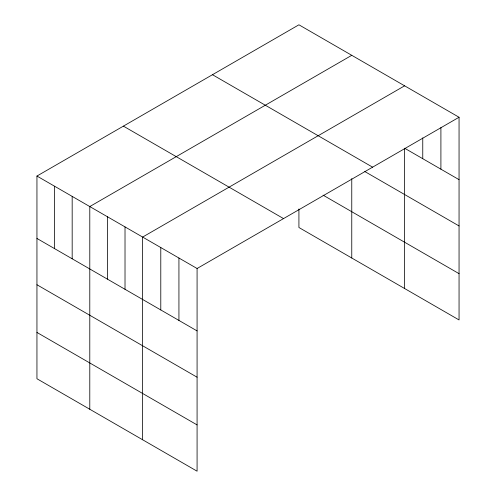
<?xml version="1.0" encoding="UTF-8"?>
<svg xmlns="http://www.w3.org/2000/svg" width="496" height="496" viewBox="0 0 496 496"><rect width="100%" height="100%" fill="white"/><g stroke="black" fill="none" stroke-linecap="round" stroke-linejoin="round"><path stroke-width="0.74" d="M36.946 176.049L197.079 268.503L197.079 471.2L36.946 378.746L36.946 176.049L298.921 24.8L459.054 117.254L459.054 319.951L298.921 227.497L298.921 208.977M351.763 55.31L89.788 206.559L89.788 409.256M404.612 85.82L142.631 237.069L142.631 439.766M197.079 268.503L459.054 117.254M459.054 179.657L404.612 148.223L404.612 288.517M212.468 74.71L372.601 167.164M364.814 171.542L459.054 225.953M323.057 195.139L459.054 273.656M123.399 126.139L283.532 218.587M36.946 238.452L197.079 330.906M36.946 284.754L197.079 377.202M36.946 332.45L197.079 424.905M440.907 127.577L440.907 169.179M422.759 137.9L422.759 158.701M351.763 178.628L351.763 258.007M178.932 258.025L178.932 320.428M160.785 247.547L160.785 309.95M125.017 226.901L125.017 289.304M107.403 216.727L107.403 279.13M72.174 196.391L72.174 258.794M54.56 186.217L54.56 248.62"/></g></svg>
